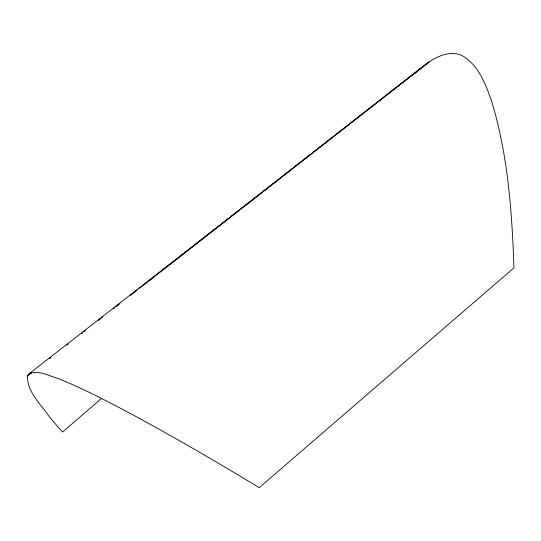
<?xml version="1.0" encoding="UTF-8"?>
<svg xmlns="http://www.w3.org/2000/svg" width="541" height="541" viewBox="0 0 541 541"><rect width="100%" height="100%" fill="white"/><g stroke="black" fill="none" stroke-linecap="round" stroke-linejoin="round"><path stroke-width="0.81" d="M29.079 373.804C38.621 369.686 48.994 375.948 58.151 378.544C80.765 387.599 102.432 398.798 123.977 410.098C169.84 434.551 214.77 460.722 259.213 487.664L513.95 267.842C512.016 211.876 507.972 155.213 491.701 101.343C485.46 84.146 478.508 64.44 461.392 55.256C450.342 50.712 438.589 55.676 429.263 61.816L29.079 373.804L27.537 375.799C26.739 391.677 40.67 403.992 48.994 416.266A791.199 161.928 25.9 0 0 62.567 432.036L101.512 398.426M415.062 73.278L420.479 68.403L429.263 61.816L139.274 288.461M66.766 345.111L68.098 344.069M81.393 333.669L82.726 332.627L81.414 333.689M84.051 331.586L85.383 330.544M98.678 320.144L102.668 317.019M113.306 308.701L114.638 307.66M115.97 306.619L119.96 303.501M137.245 289.976L130.597 295.176L131.963 294.182M145.225 283.734L146.55 282.693M147.882 281.651L154.53 276.451M162.51 270.209L420.479 68.403M98.705 320.177L100.038 319.136M113.34 308.735L114.665 307.701M115.997 306.659L118.662 304.576M133.289 293.141L135.953 291.065M31.527 372.675L27.537 375.799L31.527 372.675M50.807 357.594L49.481 358.636L50.82 357.601"/></g></svg>
